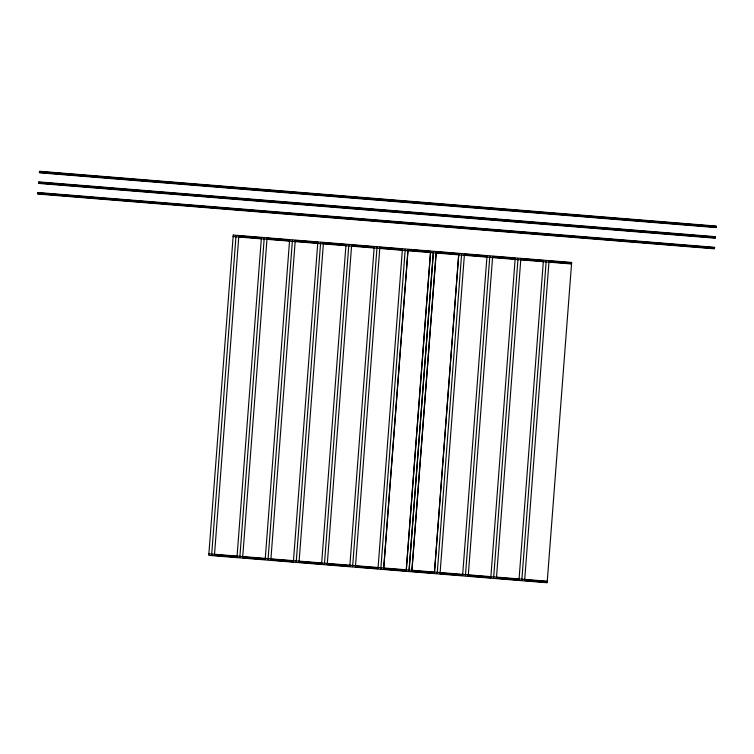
<?xml version="1.0" encoding="UTF-8"?>
<svg xmlns="http://www.w3.org/2000/svg" width="754" height="754" viewBox="0 0 754 754"><rect width="100%" height="100%" fill="white"/><g stroke="black" fill="none" stroke-linecap="round" stroke-linejoin="round"><path stroke-width="1.13" d="M211.62 555.189L236.03 235.663M239.819 557.47L264.23 237.953M268.019 559.76L292.429 240.234M296.218 562.041L320.629 242.515M324.418 564.322L348.829 244.796M352.618 566.603L377.028 247.086M380.817 568.893L405.228 249.367M409.017 571.174L433.38 252.024M409.102 570.41L433.427 251.648M437.216 573.455L461.627 253.928M465.416 575.736L489.827 256.209M493.616 578.026L518.026 258.499M521.815 580.307L546.226 260.78M39.5 171.262L716.3 226.059M39.453 171.639L716.253 226.436M39.406 172.016L716.215 226.813M39.368 172.402L716.168 227.19M39.321 172.779L716.121 227.576M38.69 181.884L715.489 236.681M38.642 182.27L715.442 237.058M38.595 182.647L715.405 237.444M38.558 183.024L715.357 237.821M38.511 183.401L715.31 238.198M37.879 192.515L714.679 247.312M37.832 192.892L714.632 247.689M37.785 193.269L714.594 248.066M37.747 193.646L714.547 248.443M37.7 194.032L714.5 248.82M571.607 262.835L549.044 261.007L524.633 580.533L547.197 582.361M238.801 236.275L261.365 238.104M267.001 238.556L289.564 240.385M295.2 240.837L317.764 242.665M323.4 243.118L345.963 244.946M351.6 245.408L374.163 247.237M379.799 247.689L402.363 249.517M436.198 252.251L458.762 254.079M464.398 254.541L486.961 256.36M492.607 256.822L515.161 258.65M520.807 259.103L543.361 260.931M549.006 261.384L571.56 263.212M238.754 236.652L261.318 238.481M266.954 238.933L289.517 240.762M295.153 241.214L317.717 243.042M323.362 243.504L345.916 245.323M351.562 245.785L374.116 247.614M379.762 248.066L402.316 249.894M407.961 250.347L430.515 252.175M464.36 254.918L486.914 256.746M492.56 257.199L515.114 259.027M520.76 259.48L543.314 261.308M548.959 261.77L571.523 263.589M233.071 236.577L571.475 263.975M208.924 553.822L547.329 581.221M214.522 554.661L237.086 556.49M242.722 556.942L265.285 558.771M270.922 559.223L293.485 561.051M299.121 561.513L321.685 563.332M327.321 563.794L349.884 565.623M355.52 566.075L378.084 567.903M411.92 570.646L434.483 572.465M440.129 572.927L462.683 574.755M468.328 575.208L490.882 577.036M496.528 577.489L519.082 579.317M524.727 579.779L547.281 581.598M214.475 555.038L237.039 556.867M242.675 557.319L265.238 559.148M270.884 559.609L293.438 561.428M299.084 561.89L321.638 563.719M327.283 564.171L349.837 566M355.483 566.452L378.037 568.28M383.682 568.742L406.236 570.561M440.082 573.304L462.636 575.132M468.281 575.585L490.835 577.413M496.481 577.875L519.044 579.694M524.68 580.156L547.244 581.984M233.25 235.06L208.754 555.34L547.15 582.738L571.655 262.458L233.25 235.06M238.848 235.898L214.438 555.415L236.992 557.244L261.402 237.717L238.848 235.898M267.048 238.179L242.637 557.706L265.191 559.525L289.611 240.008L267.048 238.179M295.248 240.46L270.837 559.986L293.391 561.815L317.811 242.288L295.248 240.46M323.447 242.741L299.036 562.267L321.59 564.096L346.011 244.569L323.447 242.741M351.647 245.031L327.236 564.548L349.799 566.377L374.21 246.85L351.647 245.031M379.846 247.312L355.436 566.838L377.999 568.657L402.41 249.14L379.846 247.312M407.999 249.97L383.635 569.119L406.199 570.948L430.562 251.798L407.999 249.97M408.046 249.593L383.72 568.356L406.283 570.184L430.609 251.421L408.046 249.593M436.161 252.637L411.835 571.4L434.398 573.229L458.715 254.456L436.161 252.637M436.246 251.874L411.882 571.023L434.436 572.851L458.809 253.702L436.246 251.874M464.445 254.155L440.034 573.681L462.598 575.509L487.009 255.983L464.445 254.155M492.645 256.445L468.234 575.971L490.797 577.79L515.208 258.273L492.645 256.445M520.844 258.726L496.434 578.252L518.997 580.08L543.408 260.554L520.844 258.726"/></g></svg>
